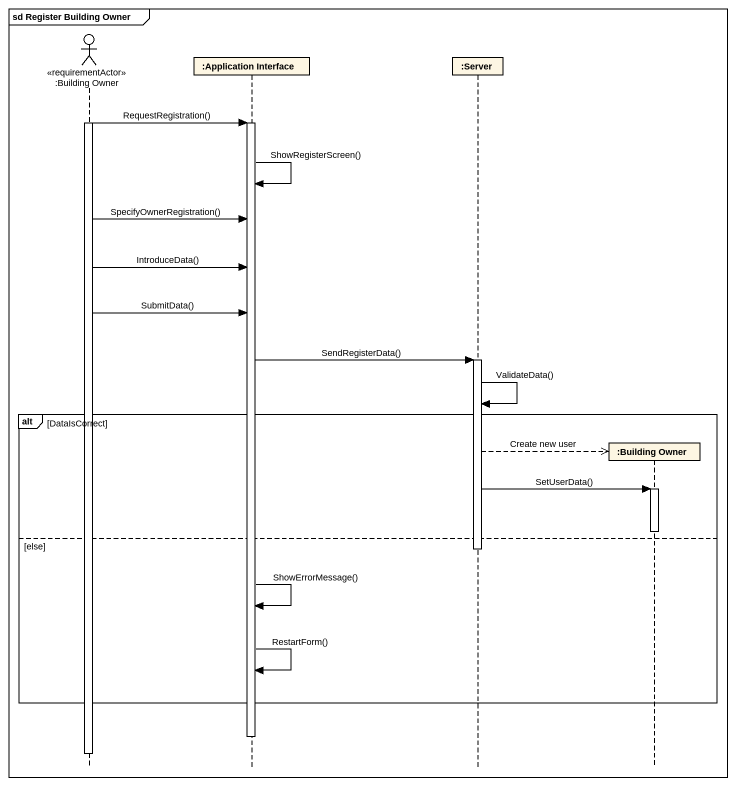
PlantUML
@startuml
mainframe sd Register Building Owner
hide footbox
actor ":Building Owner" as Building_Owner <<requirementActor>>
participant ":Application Interface" as Application_Interface
participant ":Server" as Server
participant ":Building Owner" as Building_Owner_2

activate Building_Owner
Building_Owner -> Application_Interface : RequestRegistration()
activate Application_Interface
Application_Interface -> Application_Interface : ShowRegisterScreen()
Building_Owner -> Application_Interface : SpecifyOwnerRegistration()
Building_Owner -> Application_Interface : IntroduceData()
Building_Owner -> Application_Interface : SubmitData()
Application_Interface -> Server : SendRegisterData()
activate Server
Server -> Server : ValidateData()
alt DataIsCorrect
  Server -->> Building_Owner_2 ** : Create new user
  Server -> Building_Owner_2 : SetUserData()
  activate Building_Owner_2
  deactivate Building_Owner_2
else else
  deactivate Server
  Application_Interface -> Application_Interface : ShowErrorMessage()
  Application_Interface -> Application_Interface : RestartForm()
end
deactivate Application_Interface
deactivate Building_Owner
@enduml
